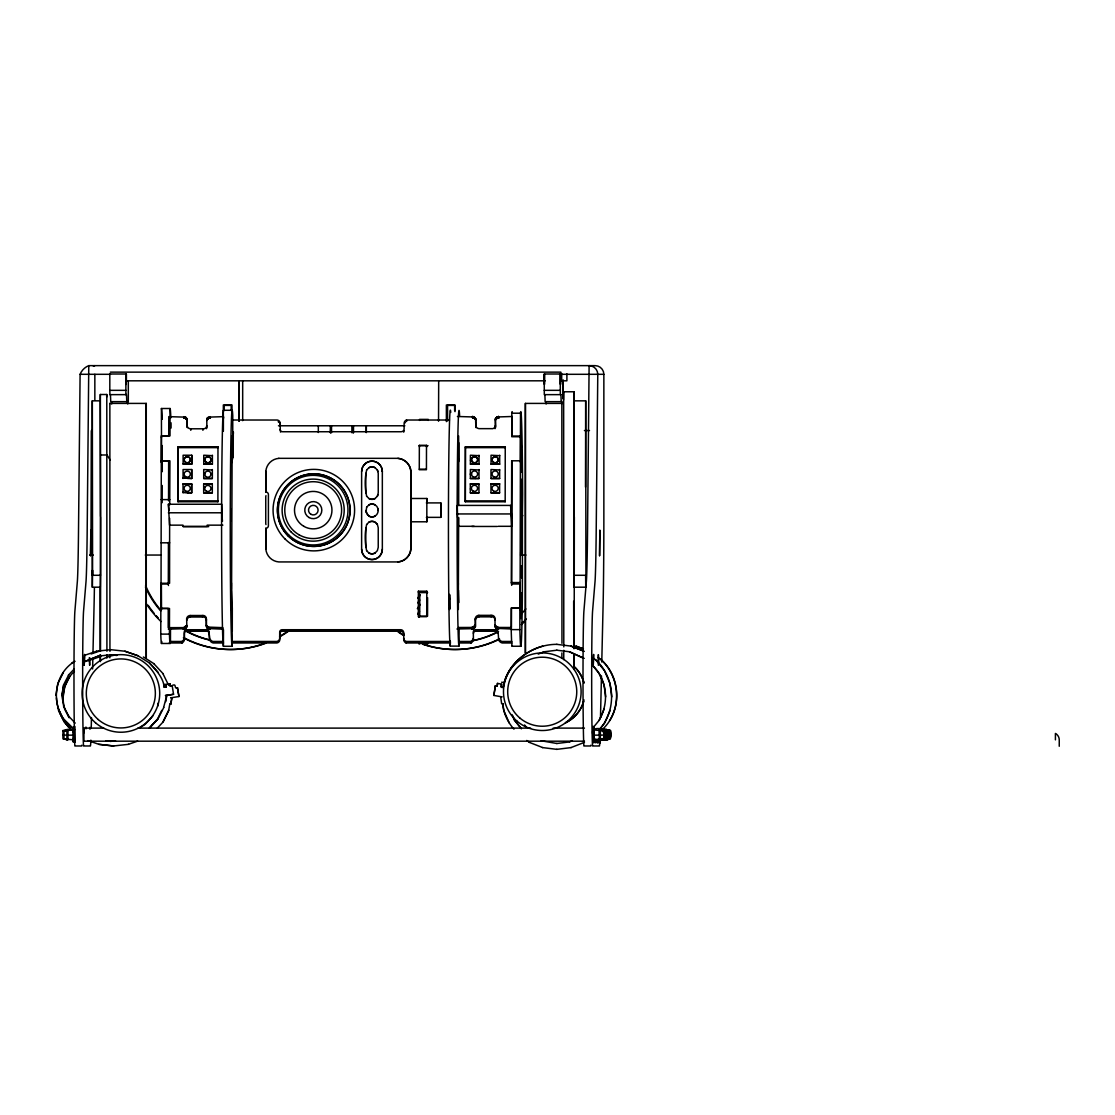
<?xml version="1.0" encoding="UTF-8"?>
<svg xmlns="http://www.w3.org/2000/svg" width="1115" height="1115" viewBox="0 0 1115 1115"><rect width="100%" height="100%" fill="white"/><g stroke="black" fill="none" stroke-linecap="round" stroke-linejoin="round"><path stroke-width="1.5" d="M231.585 590.365L232.157 604.344M419.77 595.772L419.756 594.407M458.446 590.211L458.864 602.518M521.165 492.286L520.733 485.805L520.97 548.259L521.165 492.496M522.391 580.831L522.419 514.977L522.573 516.008M585.5 487.102L585.696 400.843L573.904 400.843L574.211 516.496M126.023 374.11L126.079 384.466L126.218 374.027M161.786 641.501A102.05 1.659 -90 0 1 161.619 642.979L161.591 643.16A102.05 1.659 -90 0 1 160.769 634.114L160.839 608.483L169.508 608.483L169.438 634.114A102.05 1.659 90 0 0 170.261 643.16L170.288 642.979A102.05 1.659 90 0 0 170.456 641.501L170.497 627.912M160.839 608.483L160.992 610.072L161.341 436.202L168.727 436.202L168.783 416.648L185.466 417.149L187.097 419.003L187.222 427.129A3.596 3.54 -5.3 0 0 187.306 427.616M161.48 437.707L161.41 408.508L170.079 408.508A130.985 2.132 -90 0 1 170.748 415.742A130.79 2.132 90 0 1 170.846 417.832M161.48 437.456L161.41 462.474L161.257 460.885L169.926 460.885L169.731 504.886M161.313 584.009L161.382 609.919L161.313 584.009L168.309 584.009L168.449 585.514M162.219 445.526L162.274 471.701M162.177 502.684L162.233 485.471M222.861 525.151L207.153 525.151L207.279 526.447L183.083 526.447L182.972 525.151L169.522 525.151L168.407 504.245L221.746 504.245L222.066 516.454M168.309 584.009L168.435 542.42M168.546 500.83L168.658 460.969L161.271 460.969M169.633 518.28L169.578 583.27L160.908 583.27M170.079 408.508L170.01 435.867L161.341 435.867M171.069 428.049L171.069 424.634A130.79 2.132 90 0 0 171.013 422.766M217.969 446.753L217.899 501.764L178.01 501.764L178.093 446.753L217.969 446.753L218.052 447.645L178.177 447.645L178.093 446.753M178.01 501.764L178.177 447.645M183.041 492.83L183.027 483.868L191.669 483.868L191.682 492.83L182.999 492.37L191.682 492.83M183.083 478.502L183.069 469.54L191.71 469.54L191.724 478.502L183.041 478.056L191.724 478.502M183.125 464.175L183.111 455.227L191.752 455.227L191.766 464.175L183.083 463.729L191.766 464.175M206.331 618.672L206.317 625.306L207.864 627.09L222.805 627.661L222.944 629.167L207.878 628.525L206.456 626.811L206.331 618.672A3.289 3.233 -5.3 0 0 202.386 615.508L190.261 615.508A3.596 3.54 -5.3 0 0 186.665 618.672L186.79 626.811L185.146 628.665L168.323 629.167M187.222 427.129L187.041 418.878M187.919 492.83L187.933 491.868M187.961 478.502L187.975 477.541M188.003 464.175L188.003 463.213M191.641 492.37L191.669 483.868M191.682 478.056L191.71 469.54M191.724 463.729L191.752 455.227M212.296 483.868L212.31 492.83L203.683 492.83L203.669 483.868L212.296 483.868L203.669 483.868M212.338 469.54L212.352 478.502L203.724 478.502L203.71 469.54L212.38 470M212.38 455.227L212.394 464.175L203.766 464.175L203.752 455.227L212.421 455.673M206.874 427.129L206.763 419.003L208.449 417.135L223.404 416.648L223.544 418.153M207.864 491.994L207.822 492.37M207.906 477.68L207.864 478.056M223.362 431.31L223.404 416.648M232.213 603.633L232.087 646.282L223.418 646.282L223.474 629.738M231.432 609.682L231.349 582.769L231.237 609.919L231.279 607.996M231.585 589.542L232.115 452.356L232.742 458.892M232.31 607.647L232.282 631.243L232.143 629.738M232.742 457.164L232.756 415.7A118.065 1.923 -90 0 0 230.289 507.827A118.065 1.923 -90 0 0 232.087 646.282M233.216 456.955L233.286 431.867L233.425 433.373M280.297 430.725L280.172 423.365A3.443 3.387 -5.3 0 0 277.259 420.021L232.826 420.021M418.39 591.215L418.32 616.679L426.724 616.679L426.808 591.215L418.39 591.215L418.529 592.72M418.989 617.348L418.947 592.609L427.616 592.609M419.351 445.387L419.282 469.722L426.432 469.722L426.501 445.387L419.351 445.387L419.477 446.892M419.282 592.427L419.24 617.125M419.714 616.525L419.77 595.94M427.603 597.64L427.547 616.121L418.878 616.121M449.512 594.379L449.624 609.515L449.47 607.842M449.875 608.26L449.791 595.02M459.143 627.773L458.948 646.115L450.279 646.115L450.293 641.153M457.582 517.611L457.275 505.416L510.614 505.416L511.757 517.778M458.014 518.071L458.39 526.308L474.098 526.308M458.39 526.308L458.418 517.778M458.627 435.923L458.711 461.666M458.655 517.541L458.293 609.515L458.209 582.615L458.363 584.288M458.683 505.43L458.767 442.697M505.248 446.753L505.179 501.764L465.303 501.764L465.373 446.753L505.248 446.753L505.332 447.645L465.457 447.645L465.373 446.753M465.303 501.764L465.457 447.645M478.948 483.868L478.976 492.83L470.335 492.83L470.321 483.868L478.99 484.328L470.321 483.868M478.99 469.54L479.018 478.502L470.377 478.502L470.363 469.54L479.032 470M479.032 455.227L479.06 464.175L470.418 464.175L470.405 455.227L479.074 455.673M475.213 492.83L475.213 491.868M475.255 478.502L475.255 477.541M475.297 464.175L475.297 463.213M475.98 427.616A3.596 3.54 -5.3 0 1 475.854 426.975L475.743 418.836L474.098 416.982L457.429 416.494M475.422 626.644L475.311 618.518A3.596 3.54 -5.3 0 1 478.893 615.341L491.018 615.341A3.289 3.233 -5.3 0 1 494.962 618.518L495.102 620.024A3.289 3.233 -5.3 0 0 491.157 616.846L479.032 616.846A3.596 3.54 -5.3 0 0 475.45 620.024L475.422 626.644L473.527 628.637L456.955 628.999M475.854 426.975L475.561 418.46M499.59 483.868L499.604 492.83L490.976 492.83L490.948 483.868L499.59 483.868L490.948 483.868M499.632 469.54L499.645 478.502L491.004 478.502L490.99 469.54L499.673 470M499.673 455.227L499.687 464.175L491.046 464.175L491.032 455.227L499.715 455.673M495.158 491.994L495.116 492.37M495.199 477.68L495.158 478.056M495.018 428.676A3.289 3.233 -5.3 0 0 495.52 426.975L495.394 418.836L497.081 416.982L512.036 416.494L512.175 418M494.962 618.518L495.088 626.644L496.51 628.358L511.576 628.999M495.52 426.975L495.394 418.836M498.293 526.308L511.729 526.308L510.614 505.416M512.356 645.627A114.288 1.854 90 0 1 511.2 629.613L511.255 607.968L519.925 607.968L520.064 609.403L520.134 583.995L520.496 413.205L511.813 413.205L511.757 436.732L520.426 436.732M520.134 583.995L511.464 583.995L511.339 582.56L511.687 460.802L520.357 460.802L520.496 462.307L520.566 437.554M511.91 460.802L511.701 585.361M512.036 416.494L511.98 436.049L520.426 436.049L520.552 438.111M519.869 609.766L519.799 583.856L519.869 629.613L511.2 629.613M520.9 482.014C521.039 471.436 520.872 492.635 521.012 482.056M521.444 505.917L521.472 497.388L521.862 510.461L521.458 504.719M521.388 568.664L521.36 577.208L520.942 572.664M522.391 581.11L522.336 599.201A114.288 1.854 90 0 1 519.869 629.613M100.503 651.244L100.698 517.207M106.915 651.244L106.789 394.501L100.308 394.501L100.239 399.728M458.822 460.425L458.822 459.464M561.96 643.341L561.849 403.407L525.36 403.407L525.304 652.93M563.786 650.268L563.744 659.634M563.8 646.895L563.646 391.769L574.016 391.769L574.127 575.284L585.919 575.284L585.696 400.843M574.169 648.582L574.337 516.942M100.406 574.81L100.294 587.187L92.336 587.187L92.294 400.843L100.239 400.843L100.559 516.496M100.448 661.502L100.489 654.658M106.873 658.073L106.901 654.658M109.939 651.341L109.855 403.407M525.5 652.93L525.43 403.407M563.479 400.104L563.577 391.769M573.849 400.104L573.946 391.769M574.058 574.81L573.946 587.187L585.737 587.187L585.849 574.81M574.141 653.655L574.016 669.446L573.807 653.655M74.161 739.9L62.956 738.855L62.914 735.05L63.025 730.437L74.231 729.391M63.987 730.841L64.001 738.855L67.917 739.9L67.987 729.391L63.987 730.841L67.903 729.879M64.349 738.771L66.872 739.9L66.956 729.391M73.074 732.513L73.2 729.391M74.12 732.513L74.134 729.879L62.956 730.841M593.041 735.147C589.584 724.318 604.846 729.949 610.435 730.437C614.518 743.761 601.779 739.315 593.082 739.9L593.041 735.147L600.316 735.147L600.372 739.9L604.302 738.855L604.358 730.437L600.455 729.391L600.316 735.147M593.082 739.9L593.166 729.391M599.271 735.147C597.64 722.966 606.797 732.374 603.257 738.855L599.326 739.9L599.271 735.147L604.26 735.05L604.358 730.437M605.264 730.841L601.431 729.391L605.347 730.437L605.278 738.855L601.361 739.9M601.347 729.879L606.379 730.437L606.323 738.855L602.393 739.9M607.299 730.841L603.466 729.391L607.368 730.437L607.299 738.855L603.382 739.9M603.368 729.879L608.414 730.437L608.344 738.855L604.414 739.9L607.118 738.771M609.32 730.841L605.487 729.391L609.389 730.437L609.334 738.855L605.403 739.9M610.365 738.855L610.435 730.437M73.562 731.538L73.646 728.109L73.729 729.572M601.779 662.031L603.187 601.278A114.385 1.854 -90 0 0 603.856 520.161L603.856 374.305A8.739 8.725 0 0 0 595.187 365.636L88.768 365.636A15.485 15.485 0 0 0 80.099 374.305L78.538 528.175A112.504 1.826 90 0 1 77.297 582.197L74.858 611.577A68.963 1.115 -90 0 0 73.98 678.77A68.963 1.115 -90 0 0 74.858 745.977L81.646 745.977A90.12 1.463 -90 0 0 81.883 745.154M106.678 397.107L106.719 394.501M109.855 657.822L109.897 654.561M146.204 403.407L146.274 657.822L146.274 403.407L109.8 403.407M561.849 657.822L561.904 652.93M73.269 739.273C72.935 751.775 72.935 717.516 73.269 730.018M522.391 515.938L522.642 494.503A118.497 1.923 90 0 0 520.496 413.205M594.281 739.273C593.947 751.775 593.947 717.516 594.281 730.018M595.271 739.273L595.159 742.966L595.034 739.273M598.337 739.273L598.211 742.966L598.1 739.273M600.358 739.273L600.246 742.966L600.135 739.273M92.336 587.187L92.475 570.141L92.517 575.284L100.475 575.284L100.378 394.501M426.961 518.377L426.836 521.792L411.296 521.792M73.729 739.733L73.674 741.182L73.562 737.726M89.925 728.848L89.981 727.356L90.064 728.903M91.235 727.997L91.472 717.572M92.601 668.972L92.838 658.561M92.963 653.348L94.162 601.278A114.385 1.854 90 0 0 94.399 587.661M600.483 717.572L601.459 675.913M85.883 728.36L85.939 727.036L86.022 728.806M597.25 741.573L597.18 742.966L597.069 739.273M92.517 575.284L92.294 400.843M88.029 740.611L87.918 741.127M595.006 740.039L594.908 739.719M74.217 726.478L74.245 742.339M74.914 726.478L74.942 742.339M599.257 742.339L599.089 739.273M544.58 374.027L544.441 384.466L544.385 374.11M560.636 374.027L560.483 384.466L560.441 374.11M83.946 741.015L83.904 728.179L84.015 732.82M411.296 498.489L426.836 498.489L426.836 521.792M426.362 502.907L440.815 502.907L440.815 517.36L426.362 517.36M368.884 498.503A6.133 6.133 0 0 0 375.086 498.503L377.386 496.203L378.236 492.928L378.236 473.304L377.386 470.028L375.086 467.729A6.133 6.133 0 0 0 368.884 467.729M368.884 504.914A6.133 6.133 0 0 1 375.086 504.914C379.225 507.158 379.156 513.778 375.086 516.064A6.133 6.133 0 0 1 368.884 516.064M493.861 695.439L495.353 685.962L493.861 695.439L501.917 696.861M496.983 686.296L497.569 683.384L497.165 686.296L495.171 685.962M501.081 687.021C502.976 680.094 498.99 688.875 503.227 687.384C506.405 667.216 523.465 651.425 542.698 646.129M55.931 695.523L57.799 683.662L63.29 672.596M62.05 695.523L63.708 684.986M63.011 697.823L64.74 686.742L69.813 676.429M157.731 706.074L158.205 703.063M163.64 707.398L166.706 695.69L165.508 695.523L173.55 694.297L172.24 686.018L170.247 686.296L169.856 683.774L170.428 686.296M178.971 696.527L177.424 687.83L178.971 696.527L170.623 697.823L171.849 697.99L170.888 704.22L169.828 704.053L168.672 710.283L162.971 721.907M169.828 704.053L170.707 704.22L171.849 697.99M64.977 730.841L68.879 729.879M70.9 729.879C62.942 721.363 56.99 709.99 56.475 697.823M594.211 729.391L594.128 739.9M605.389 729.879L606.518 729.391M606.323 738.855L606.379 730.437M606.449 739.9L610.449 738.451M609.334 738.855L609.389 730.437M366.654 470.028C364.689 478.224 364.758 487.994 366.654 496.203M366.654 507.214L365.999 512.245L368.912 516.064A6.133 6.133 0 0 0 375.114 516.064M377.344 496.203L377.971 494.698M366.654 524.496C364.689 532.691 364.758 542.461 366.654 550.671M458.474 627.494L472.3 627.452L475.283 625.139M599.117 720.192C609.18 703.37 607.41 680.387 593.473 666.282M604.177 708.931L599.299 720.192L593.292 727.44M610.1 710.45L604.609 723.105L599.745 729.154M495.534 420.341L495.52 418.585M609.515 720.764C621.836 701.321 617.626 674.617 600.678 659.272M161.8 710.367L157.466 719.217L149.41 728.081M168.853 710.283L163.152 721.907L157.299 728.137M68.586 675.146L63.527 684.986L61.869 695.523L63.708 706.074M163.821 707.398L158.163 718.464L149.438 727.956M161.243 608.414L168.24 608.414L168.184 627.661L183.668 627.62L186.651 625.306L186.679 627.062M417.679 614.267L419.491 611.299L417.735 614.337M420.23 604.442L417.372 608.706L419.324 605.933M186.247 626.045L186.303 627.661M417.749 602.88L419.742 600.051M366.612 470.028L368.912 467.729A6.133 6.133 0 0 1 375.114 467.729M366.612 507.214L368.912 504.914A6.133 6.133 0 0 1 375.114 504.914M366.612 524.496L368.912 522.196A6.133 6.133 0 0 1 375.114 522.196L377.386 524.496L378.236 527.771L378.236 547.395L377.344 550.671L375.086 552.97A6.133 6.133 0 0 1 368.884 552.97M474.851 627.606L474.795 625.989M598.588 730.367C617.905 710.422 615.313 674.589 593.152 657.864M417.693 598.072L420.23 594.866M601.779 729.99C623.173 711.217 621.25 673.92 598.128 657.474M185.982 626.365L186.024 627.982M74.412 671.369C64.168 680.61 60.74 695.844 64.74 708.889M68.405 675.146L74.12 669.125M152.867 715.9L145.117 724.346L139.333 728.039M149.619 727.956L158.344 718.464M207.989 419.045L207.404 419.658L207.446 417.93M474.321 626.505L474.46 628.01M185.466 626.853L185.606 628.358M71.82 663.104L74.663 661.279M74.844 661.279C51.248 675.495 50.217 711.509 72.001 727.956M83.36 662.087L98.008 656.164L110.817 654.77M83.541 662.087L98.19 656.164M185.118 627.09L185.146 628.665M473.638 627.006L473.777 628.512M184.616 627.355L184.756 628.86M473.122 627.243L473.401 628.693M538.211 654.115L544.106 651.787L556.942 650.198M541.346 652.958L544.287 651.787M569.417 741.921L572.371 740.764M571.005 747.58L584.469 742.339M91.123 653.975L98.956 651.299M88.183 660.763L100.601 656.484M128.323 744.332L137.675 741.127M84.656 655.299L96.615 651.23M184.087 629.069L184.226 627.494L184.365 628.999M472.579 627.411L472.718 628.916M600.469 739.412L603.076 738.771M602.49 739.412L605.097 738.771M606.072 738.771L603.48 739.412L604.511 739.412M608.107 738.771L605.501 739.412L606.532 739.412M509.29 723.105L503.785 710.45L502.851 703.649L501.652 703.83L500.719 697.042L501.736 696.861M177.606 687.83C173.187 689.586 177.717 681.99 171.069 686.143M165.759 684.415L166.344 686.938L165.759 684.415L170.037 683.774M163.64 683.662L164.212 687.258L166.344 686.938M173.55 694.297L165.508 695.523M556.942 644.345C532.162 644.163 506.642 662.547 503.227 687.384M556.761 743.51L569.598 741.921M556.761 749.364L571.187 747.58M96.42 651.23L110.817 649.669M110.636 741.391L115.542 740.876M128.504 744.332L113.549 745.977L98.775 744.332M603.647 735.106L610.323 735.05M110.343 372.131L560.831 372.131L560.817 380.814L561.305 373.553M560.817 373.999L544.232 373.999L544.301 394.64L560.72 394.64A47.569 0.767 -90 0 1 560.761 394.515M80.099 374.305L110.483 374.305M559.577 374.305L603.856 374.305M563.173 379.881L563.173 398.459M125.995 380.814L545.165 380.814M126.399 380.814L126.399 373.999L109.814 373.999L109.814 390.334L125.87 390.334L125.939 394.64M544.232 390.334L560.288 390.334L560.357 394.64M126.33 394.515A47.569 0.767 90 0 0 126.288 394.64L109.883 394.64L109.814 390.334M223.474 410.278L232.143 410.278M280.158 429.219A2.411 2.369 -5.3 0 0 282.555 431.742L401.163 431.742A2.955 2.899 -5.3 0 0 404.118 428.69L404.132 423.365A3.652 3.596 -5.3 0 1 406.473 420.021L449.443 420.021M278.471 425.777L404.857 425.777M187.083 425.623A3.596 3.54 -5.3 0 0 190.651 428.801L202.777 428.801A3.289 3.233 -5.3 0 0 206.735 425.623M584.413 430.543L589.487 430.543M419.365 445.666L428.035 445.666M100.629 454.99L107.04 454.99L110.106 459.938M278.778 458.335L397.971 458.335A14.133 14.133 0 0 1 410.919 471.297L410.919 548.984A14.133 14.133 0 0 1 397.971 561.932L278.778 561.932A14.133 14.133 0 0 1 265.83 548.984L265.83 528.273A2.592 2.592 0 0 0 268.408 525.681L268.408 494.6A2.592 2.592 0 0 0 265.83 492.008L265.83 471.297A14.133 14.133 0 0 1 278.862 458.349M470.432 460.272L471.492 460.272M419.31 469.178L426.237 469.178M203.738 473.805L204.965 473.805M210.874 473.805L212.366 473.805M470.391 473.805L471.617 473.805M470.391 474.6L471.45 474.6M191.71 484.328L183.027 483.868M203.697 487.339L205.272 487.339M470.349 488.928L471.408 488.928M265.83 492.008L265.914 471.297M161.145 499.604L169.815 499.604M177.926 500.872L217.815 500.872L217.899 501.764M465.22 500.872L505.095 500.872L505.179 501.764M168.379 512.788L221.732 512.788M457.248 513.945L510.586 513.945M183.195 526.628L208.728 526.628M471.826 526.461L497.36 526.461M265.83 528.273L265.914 548.984M161.034 542.81L169.703 542.81M89.688 555.047L93.298 555.047M145.285 555.047L161.048 555.047M520.538 555.047L525.89 555.047M511.339 582.56L520.008 582.56M519.729 608.26L511.492 608.26L511.437 627.494L497.959 627.452L494.949 625.139L495.199 626.909M186.665 618.672L186.804 620.177A3.596 3.54 -5.3 0 1 190.4 617.013L202.526 617.013A3.289 3.233 -5.3 0 1 206.47 620.177M160.769 634.114L169.438 634.114M170.637 641.46L181.926 641.46A5.157 5.073 -5.3 0 0 184.282 638.296L184.296 631.996A2.091 2.063 -5.3 0 1 186.498 629.738L207.069 629.738A2.453 2.411 -5.3 0 1 209.09 631.996L209.662 639.801A4.808 4.725 -5.3 0 0 213.216 642.965L223.544 642.965M223.404 641.46L213.077 641.46A4.808 4.725 -5.3 0 1 209.522 638.296L209.09 631.996M232.018 641.46L276.757 641.46A3.443 3.387 -5.3 0 0 279.684 638.101L279.698 632.261A2.411 2.369 -5.3 0 1 282.109 629.724L400.717 629.724A2.955 2.899 -5.3 0 1 403.658 632.79L403.783 639.606A3.652 3.596 -5.3 0 0 406.097 642.965L450.558 642.965M403.644 638.101A3.652 3.596 -5.3 0 0 405.958 641.46L450.418 641.46M458.962 641.46L470.934 641.46A5.157 5.073 -5.3 0 0 473.29 638.296M511.785 641.46L502.098 641.46A4.808 4.725 -5.3 0 1 498.544 638.296M169.173 642.965L182.066 642.965A5.157 5.073 -5.3 0 0 184.421 639.801L184.435 633.501A2.091 2.063 -5.3 0 1 186.637 631.243L207.209 631.243A2.453 2.411 -5.3 0 1 209.23 633.501M232.157 642.965L276.896 642.965A3.443 3.387 -5.3 0 0 279.823 639.606L279.837 633.766A2.411 2.369 -5.3 0 1 282.248 631.229L400.856 631.229A2.955 2.899 -5.3 0 1 403.797 634.296M459.101 642.965L471.074 642.965A5.157 5.073 -5.3 0 0 473.429 639.801L473.318 631.996A2.091 2.063 -5.3 0 1 475.506 629.738L496.077 629.738A2.453 2.411 -5.3 0 1 498.098 631.996L498.238 633.501A2.453 2.411 -5.3 0 0 496.217 631.243L475.645 631.243A2.091 2.063 -5.3 0 0 473.457 633.501M511.924 642.965L502.238 642.965A4.808 4.725 -5.3 0 1 498.67 639.801L498.098 631.996M161.466 643.48L170.135 643.48M512.189 646.254L520.858 646.254M501.639 682.227L504.398 682.701M164.212 687.258C163.487 678.045 155.905 669.627 149.438 663.104M166.706 695.69L165.773 701.628M502.851 703.649C503.116 712.666 507.757 722.241 513.959 729.154M84.071 728.109L103.751 728.109M137.925 728.109L530.573 728.109M553.165 728.109L584.441 728.109M593.068 729.879L604.288 730.841M66.816 735.147L73.06 735.147M593.18 739.412L594.225 739.412M84.085 741.182L584.455 741.182M62.914 735.05L67.862 735.147M110.636 649.669L125.019 651.23L138.246 655.815M110.636 654.77L116.936 655.467M105.897 740.876L110.817 741.391M113.73 745.977L98.956 744.332L89.59 741.127M556.761 644.345L571.187 646.129L582.992 650.798M556.761 650.198L569.598 651.787L583.925 658.296M556.942 743.51L541.165 740.764M542.517 747.58L556.942 749.364M472.774 416.522L473.053 418.055M497.388 683.384L501.666 684.122M497.68 627.411L497.959 628.944M606.435 729.879L610.365 730.841M604.4 729.879L608.33 730.841M602.379 729.879L606.309 730.841M599.312 729.879L603.243 730.841M65.381 738.771L68.001 739.412M64.991 738.855L67.597 739.552M208.63 627.452L208.909 628.999M124.838 651.23L138.065 655.815L149.619 663.104L158.344 672.596M473.457 416.689L473.861 418.306M575.967 646.087L583.41 648.902M575.786 646.087L583.229 648.902M571.005 646.129L584.288 651.383M569.417 651.787L583.744 658.296M529.249 742.339L542.698 747.58M496.621 627.006L497.011 628.637M74.663 729.781L63.109 718.464L57.618 707.398M143.389 656.972L154.079 663.773M207.627 626.937L207.878 628.525M474.474 418.641L474.46 417.205M526.712 740.471L529.43 742.339M474.669 417.386L475.115 419.184M207.083 626.477L207.432 628.177M68.405 715.9L75.221 723.133M153.898 663.773L163.152 673.739M70.914 729.377L64.112 721.907L58.412 710.283M206.902 626.268L207.223 627.982M524.538 724.959L526.503 727.301M595.675 659.732L604.428 670.603L609.919 683.272L611.8 696.861M592.316 665.07L599.117 673.53L603.995 684.777L605.668 696.861M521.402 728.639L514.6 720.192L512.775 715.969M521.221 728.639L514.419 720.192L511.98 714.562M366.612 496.203L368.912 498.503A6.133 6.133 0 0 0 375.114 498.503M376.368 523.2L377.344 524.496M367.629 515.06L365.804 510.489M366.612 550.671L368.912 552.97A6.133 6.133 0 0 0 375.114 552.97M475.408 418.223L475.868 420.341M187.125 420.257L186.707 418.264L187.236 420.508M495.06 625.404L495.492 627.383M63.527 706.074L68.586 715.9M162.971 673.739L168.672 685.363M64.559 708.889L69.088 717.739M377.344 470.028L377.971 471.547M377.971 508.733L378.194 510.489M440.815 502.907L440.815 517.36M426.836 498.489L426.961 501.903M521.416 447.226L521.249 444.509L521.346 472.189L521.165 469.694M520.998 593.933L520.872 592.595L520.914 618.658L520.803 617.334M498.712 416.494L498.99 418M498.572 416.508L498.712 418.014M498.433 416.522L498.419 418.055M498.14 416.578L498.14 418.111L497.875 416.648M497.736 416.689L497.736 418.25M497.471 416.787L497.611 418.306M496.607 417.289L496.635 418.892M496.384 417.47L496.412 419.073M496.175 417.665L496.217 419.282L495.994 417.874M499.687 464.175L491.046 464.175M499.645 478.502L491.004 478.502M499.604 492.83L490.976 492.83M498.53 627.494L498.67 628.999M498.112 627.48L498.391 628.999M497.959 627.452L498.098 628.971M497.401 627.341L497.68 628.874M497.137 627.243L497.415 628.804M496.997 627.188L497.137 628.693M496.496 626.937L496.76 628.512M496.147 626.686L496.51 628.358M495.924 626.505L496.175 628.107M495.715 626.309L495.966 627.926M495.45 625.989L495.771 627.717M475.074 417.777L475.311 419.393M474.572 417.289L474.809 418.892M479.06 464.175L470.418 464.175M473.318 416.648L473.596 418.195M479.018 478.502L470.377 478.502M473.053 416.578L473.318 418.111M472.635 416.508L472.913 418.027M491.018 615.341L491.157 616.846M472.342 416.494L472.621 418M478.976 492.83L470.335 492.83M478.893 615.341L479.032 616.846M475.311 618.518L475.45 620.024M475.227 625.278L475.241 627.034M475.032 625.64L475.018 627.383M474.628 626.212L474.572 627.912M474.112 626.686L474.14 628.275M473.875 626.853L474.014 628.358M473.513 627.076L473.527 628.637M472.997 627.285L473.136 628.79M472.858 627.341L472.858 628.874M472.3 627.452L472.439 628.958M472.021 627.494L472.3 628.985M471.743 627.494L471.882 628.999M470.934 641.46L471.074 642.965M457.721 518.085L458 521.095M426.501 445.387L426.641 446.892M426.808 591.215L426.947 592.72M406.473 420.021L406.613 421.526M418.947 592.609L419.059 593.821M405.958 641.46L406.097 642.965M231.711 460.202L231.864 461.819M231.167 584.009L231.307 585.514M222.052 516.733L222.47 521.263M210.219 416.648L210.359 418.153L209.927 416.675M209.787 416.689L209.927 418.195M209.648 416.703L209.648 418.25M209.369 416.773L209.369 418.32M212.394 464.175L203.766 464.175M207.85 417.54L207.892 419.142M207.641 417.735L207.683 419.338M207.181 418.264L207.237 419.881M207.028 418.501L207.014 420.257M212.352 478.502L203.724 478.502M206.819 418.878L206.902 420.508M212.31 492.83L203.683 492.83M202.777 428.801L202.916 430.306M209.899 627.661L210.038 629.167M209.606 627.647L209.745 629.153M209.327 627.62L209.606 629.139M209.188 627.592L209.327 629.097M190.651 428.801L190.79 430.306M208.909 627.536L209.188 629.069M208.366 627.355L208.644 628.916M208.115 627.229L208.38 628.804M207.864 627.09L208.129 628.665M207.404 626.769L207.655 628.358M206.568 625.808L206.944 627.661M206.317 625.306L206.637 627.188M186.247 417.735L186.484 419.338M186.038 417.54L186.289 419.142M185.815 417.372L186.066 418.961M185.578 417.219L185.843 418.794M184.546 416.773L184.825 418.32M184.268 416.717L184.546 418.25M184.128 416.689L184.268 418.195M202.386 615.508L202.526 617.013M183.85 416.662L184.128 418.181M183.71 416.648L183.85 418.153M190.261 615.508L190.4 617.013M186.47 625.682L186.47 627.424M185.787 626.574L185.829 628.177M185.355 626.937L185.383 628.525M184.881 627.229L185.02 628.735M184.491 627.397L184.491 628.958M183.808 627.592L183.808 629.125M183.668 629.139L183.529 627.634L183.529 629.153M183.111 627.661L183.25 629.167M181.926 641.46L182.066 642.965M168.407 504.245L168.978 510.433M546.015 401.651L546.127 403.992M111.598 401.651L111.709 403.992M449.889 599.131L449.847 598.434M562.169 403.588L562.072 401.651L545.124 401.651A47.569 0.767 90 0 0 544.733 394.529M127.765 403.992L127.654 401.651L110.706 401.651A47.569 0.767 90 0 0 110.315 394.529A47.569 0.767 90 0 1 110.274 394.515M598.462 742.339L598.393 739.273M596.427 742.339L596.079 739.273M585.737 587.187L585.626 575.27M593.013 730.562L592.943 728.179L592.832 737.796M592.846 738.869L592.915 741.252L593.124 726.325L593.124 742.966L593.027 731.635M608.414 730.437L608.456 734.255M608.302 735.05L608.344 738.855M604.26 735.05L604.302 738.855M100.197 654.658L100.239 661.502M573.793 648.582L573.668 601.25M100.169 651.244L100.016 586.838M520.817 551.995C520.663 541.346 520.858 563.131 520.691 552.427M1059.25 746.27L1059.25 739.858A7.275 7.275 0 0 0 1055.417 733.461L1055.417 739.858M598.699 662.268L598.351 654.658L598.351 665.321M593.598 739.9L593.598 728.945L593.264 739.9M566.894 373.873L566.894 380.814L561.667 380.814L561.709 373.553M562.727 380.814L562.727 398.083M560.288 373.999L560.288 390.334M455.045 411.644L455.045 404.982L446.376 404.982L446.376 421.637M454.641 410.599L454.641 405.414L447.575 405.414L447.575 420.968M438.683 381.595L438.543 421.219M382.334 471.506L382.347 549.193A10.356 10.356 0 0 1 371.992 559.563A10.356 10.356 0 0 1 361.622 549.193L361.622 471.506A10.356 10.356 0 0 1 371.978 461.15A10.356 10.356 0 0 1 382.347 471.506A10.356 10.356 0 0 0 371.978 461.15A10.356 10.356 0 0 0 361.636 471.506M366.347 425.679L366.347 432.495M366.208 425.679L366.208 432.495M365.804 473.304L365.804 492.928M365.804 527.771L365.804 547.395M353.497 426L353.497 432.857M353.218 425.846L353.065 432.773M352.702 426.167L352.702 431.352M351.936 425.832L351.936 432.759M331.531 425.832L331.531 432.759M318.319 425.679L318.319 432.495M242.68 381.219L242.68 420.634M239.181 381.595L239.181 421.219M239.042 381.595L239.042 421.219M232.004 411.644L232.004 404.982L223.335 404.982L223.335 418.306M231.195 410.585L231.195 405.4L224.115 405.4L224.115 410.585M128.309 380.814L128.309 401.539M125.87 373.999L125.87 390.334M94.845 374.305L94.845 400.355M89.674 657.697L89.674 665.321L89.339 657.697M88.768 365.636L87.207 528.175A112.504 1.826 90 0 1 85.966 582.197L83.527 611.577A68.963 1.115 90 0 0 82.649 678.77A68.963 1.115 90 0 0 83.527 745.977L90.315 745.977A90.12 1.463 -90 0 0 90.873 740.151M93.409 366.291A15.485 15.485 0 0 1 94.845 365.636M279.28 422.446A3.443 3.387 -5.3 0 1 280.311 424.871M278.137 421.721A3.443 3.387 -5.3 0 1 278.68 421.986M280.632 432.118A2.411 2.369 -5.3 0 1 280.423 431.672M404.201 430.92A2.955 2.899 -5.3 0 1 403.644 432.118M404.703 423.198A3.652 3.596 -5.3 0 1 405.261 422.432M265.481 643.048A99.709 99.695 90 0 1 183.362 637.822M160.978 621.557A99.709 99.695 90 0 1 146.497 603.982M288.395 630.742A99.709 99.695 90 0 1 280.213 636.052M266.262 643.048A99.709 99.695 90 0 1 184.142 637.822M158.33 618.086A99.709 99.695 90 0 1 156.142 615.675M154.023 613.194A99.709 99.695 90 0 1 148.17 605.333M289.175 630.742A99.709 99.695 90 0 1 279.572 636.86M209.982 639.968A92.587 92.573 -90 0 1 186.874 631.202M161.215 610.658A92.587 92.573 -90 0 1 145.563 585.5M210.819 640.317A92.587 92.573 -90 0 1 186.094 631.202M160.435 610.658A92.587 92.573 -90 0 1 145.438 587.02M583.716 701.516A34.453 34.44 0 0 1 565.612 722.771M574.88 667.202A34.453 34.44 0 0 1 584.051 683.147A34.453 34.44 0 0 0 574.741 667.202M584.009 699.872A34.453 34.44 0 0 1 565.472 722.771M590.908 745.154A90.12 1.463 90 0 1 590.657 745.977L583.87 745.977A68.963 1.115 -90 0 1 583.006 678.77A68.963 1.115 -90 0 1 583.87 611.577L586.309 582.197A112.504 1.826 -90 0 0 587.563 528.175L589.11 365.636A8.739 8.725 0 0 1 597.779 374.305L596.232 528.175A112.504 1.826 -90 0 1 594.978 582.197L592.539 611.577A68.963 1.115 -90 0 0 591.675 678.77A68.963 1.115 -90 0 0 592.539 745.977L599.326 745.977A90.12 1.463 90 0 0 599.884 740.151M525.848 608.915A92.587 92.573 -90 0 1 521.43 613.863M497.792 631.689A92.587 92.573 -90 0 1 472.969 640.54M498.572 631.689A92.587 92.573 -90 0 1 473.75 640.54M524.858 621.32A99.709 99.695 -90 0 1 521.276 624.623M499.645 639.146A99.709 99.695 -90 0 1 423.519 644.261M404.285 635.411A99.709 99.695 -90 0 1 398.808 631.884M526.378 619.006A99.709 99.695 -90 0 1 521.708 623.536M498.865 639.146A99.709 99.695 -90 0 1 422.738 644.261M403.505 635.411A99.709 99.695 -90 0 1 398.027 631.884M265.969 524.566A2.829 1.087 -90 0 1 265.746 523.297L265.746 496.942A2.829 1.087 -90 0 1 265.969 495.673M382.347 549.193A10.356 10.356 0 0 1 371.978 559.563A10.356 10.356 0 0 1 361.636 549.193M368.884 522.196A6.133 6.133 0 0 1 375.086 522.196M397.888 561.932A14.133 14.133 0 0 0 410.836 548.984L410.836 471.297A14.133 14.133 0 0 0 397.888 458.349M185.076 476.774A3.122 3.08 -5.3 0 1 184.393 475.771M419.616 420.425A105.8 1.714 -90 0 0 419.561 419.393L428.23 419.393A105.8 1.714 90 0 1 428.285 420.425M419.296 642.937A98.9 1.603 90 0 1 418.919 643.522L427.589 643.522A98.9 1.603 90 0 0 427.965 642.937M511.813 413.205A118.497 1.923 90 0 1 512.329 412.313M206.833 427.672A3.289 3.233 -5.3 0 1 206.47 428.69M450.279 646.115A118.065 1.923 -90 0 1 448.453 513.876A118.065 1.923 -90 0 1 450.739 412.425M458.948 646.115A118.065 1.923 -90 0 1 457.15 507.673A118.065 1.923 -90 0 1 459.603 415.533M223.418 646.282A118.065 1.923 -90 0 1 221.592 520.287A118.065 1.923 -90 0 1 223.683 410.766M161.41 408.508A130.985 2.132 90 0 1 162.079 415.742A130.79 2.132 90 0 1 162.233 419.365M495.381 425.47A3.289 3.233 -5.3 0 1 491.408 428.648L479.283 428.648A3.596 3.54 -5.3 0 1 475.715 425.47M544.664 394.64A47.569 0.767 90 0 1 544.705 394.515M560.789 394.529A47.569 0.767 -90 0 1 561.179 401.651M126.371 394.529A47.569 0.767 90 0 1 126.762 401.651M230.749 509.165L231.139 521.263L230.749 509.165M231.781 436.077L231.85 462.474L231.781 436.077M521.276 565.96L521.667 577.737L521.276 565.96M91.528 430.543L91.388 530.531L91.528 430.543M90.817 530.308L90.552 555.702L90.817 530.308M599.828 530.308L599.577 555.702L599.828 530.308M84.587 654.519L84.224 665.265L84.587 654.519M593.598 654.519L593.25 665.265L593.598 654.519M330.556 432.773L330.556 425.846L330.402 432.773M516.914 721.057A38.802 38.788 0 0 0 580.413 699.049A38.802 38.788 0 0 0 529.597 655.062A38.802 38.788 0 0 0 516.914 721.057M519.632 717.823A34.537 34.523 0 0 0 576.134 698.241A34.537 34.523 0 0 0 530.921 659.104A34.537 34.523 0 0 0 519.632 717.823M95.514 722.771A38.802 38.788 0 0 0 159.013 700.764A38.802 38.788 0 0 0 108.197 656.791A38.802 38.788 0 0 0 95.514 722.771M98.232 719.537A34.537 34.523 0 0 0 154.734 699.955A34.537 34.523 0 0 0 109.521 660.819A34.537 34.523 0 0 0 98.232 719.537M288.074 535.771A36.251 36.251 0 0 0 348.73 519.52A36.307 36.293 0 0 0 304.367 475.074A36.251 36.251 0 0 0 288.074 535.771A36.307 36.293 0 0 0 348.828 519.534A36.251 36.251 0 0 0 304.339 475.115A36.307 36.293 0 0 0 288.088 535.799M309.036 517.541A8.544 8.544 0 0 0 321.845 510.14A8.544 8.544 0 0 0 309.036 502.74A8.544 8.544 0 0 0 309.036 517.541M303.865 526.35A18.718 18.718 0 0 0 331.949 510.14A18.718 18.718 0 0 0 303.865 493.931A18.718 18.718 0 0 0 303.865 526.35M310.904 514.308A4.808 4.808 0 0 0 318.11 510.14A4.808 4.808 0 0 0 310.904 505.973A4.808 4.808 0 0 0 310.904 514.308M288.548 534.74A34.802 34.802 0 0 0 346.793 519.144A34.802 34.802 0 0 0 304.158 476.523A34.802 34.802 0 0 0 288.548 534.74M291.224 532.078A31.039 31.025 0 0 0 343.141 518.168A31.039 31.025 0 0 0 305.134 480.161A31.039 31.025 0 0 0 291.224 532.078M298.987 534.754A28.419 28.419 0 0 0 341.622 510.14A28.419 28.419 0 0 0 298.987 485.527A28.419 28.419 0 0 0 298.987 534.754M285.008 538.949A40.767 40.753 0 0 0 353.204 520.691A40.767 40.753 0 0 0 303.28 470.767A40.767 40.753 0 0 0 285.008 538.949M493.638 462.488A3.122 3.08 -5.3 0 0 498.321 459.826A3.122 3.08 -5.3 0 0 493.638 457.025A3.122 3.08 -5.3 0 0 493.624 462.349A3.122 3.08 -5.3 0 0 498.307 459.687A3.122 3.08 -5.3 0 0 493.652 457.164A3.122 3.08 -5.3 0 0 493.638 462.488M472.997 462.488A3.122 3.08 -5.3 0 0 477.694 459.826A3.122 3.08 -5.3 0 0 473.011 457.025A3.122 3.08 -5.3 0 0 472.997 462.349A3.122 3.08 -5.3 0 0 477.68 459.687A3.122 3.08 -5.3 0 0 473.025 457.164A3.122 3.08 -5.3 0 0 472.997 462.488M472.913 491.004A3.122 3.08 -5.3 0 0 477.596 488.342A3.122 3.08 -5.3 0 0 472.927 485.68A3.122 3.08 -5.3 0 0 472.913 491.004M493.583 476.676A3.122 3.08 -5.3 0 0 498.266 474.014A3.122 3.08 -5.3 0 0 493.597 471.352A3.122 3.08 -5.3 0 0 493.583 476.676M472.955 476.676A3.122 3.08 -5.3 0 0 477.638 474.014A3.122 3.08 -5.3 0 0 472.969 471.352A3.122 3.08 -5.3 0 0 472.955 476.676M493.541 491.004A3.122 3.08 -5.3 0 0 498.238 488.342A3.122 3.08 -5.3 0 0 493.555 485.68A3.122 3.08 -5.3 0 0 493.541 491.004M206.345 462.488A3.122 3.08 -5.3 0 0 211.042 459.826A3.122 3.08 -5.3 0 0 206.345 457.025A3.122 3.08 -5.3 0 0 206.331 462.349A3.122 3.08 -5.3 0 0 211.028 459.687A3.122 3.08 -5.3 0 0 206.359 457.164A3.122 3.08 -5.3 0 0 206.345 462.488M185.717 462.488A3.122 3.08 -5.3 0 0 190.4 459.826A3.122 3.08 -5.3 0 0 185.717 457.025A3.122 3.08 -5.3 0 0 185.703 462.349A3.122 3.08 -5.3 0 0 190.386 459.687A3.122 3.08 -5.3 0 0 185.731 457.164A3.122 3.08 -5.3 0 0 185.717 462.488M185.62 491.004A3.122 3.08 -5.3 0 0 190.303 488.342A3.122 3.08 -5.3 0 0 185.634 485.68A3.122 3.08 -5.3 0 0 185.62 491.004M206.303 476.816A3.122 3.08 -5.3 0 0 211 474.154A3.122 3.08 -5.3 0 0 206.317 471.492A3.122 3.08 -5.3 0 0 206.303 476.816M185.675 476.816A3.122 3.08 -5.3 0 0 190.358 474.154A3.122 3.08 -5.3 0 0 185.689 471.492A3.122 3.08 -5.3 0 0 185.675 476.816M206.261 491.13A3.122 3.08 -5.3 0 0 210.958 488.468A3.122 3.08 -5.3 0 0 206.275 485.805A3.122 3.08 -5.3 0 0 206.261 491.13"/></g></svg>
